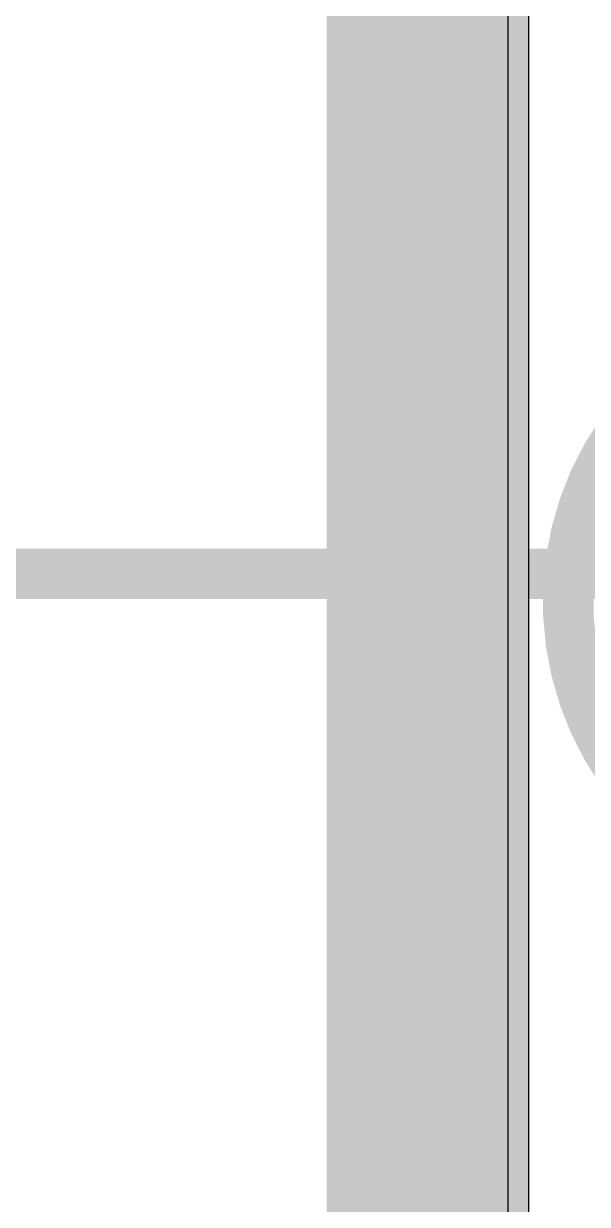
# Model space of a CAD drawing. Header units: millimetres. Extents: x 6.83 to 16.18, y 4.59 to 12.3.
# Drawn here: x 7.0285 to 7.1403, y 6.7177 to 6.9519 of the extents above; entities that cross this region are included whole.
import ezdxf

# ---------------------------------------------------------------- set-up
doc = ezdxf.new("R2010")
doc.units = ezdxf.units.MM
doc.header["$MEASUREMENT"] = 0
for name, color, linetype in [('BottomLayer', 5, 'Continuous'), ('InternalPlane1', 76, 'Continuous'), ('InternalPlane2', 16, 'Continuous'), ('KeepOutLayer', 6, 'Continuous'), ('Mechanical1', 6, 'Continuous'), ('TopLayer', 1, 'Continuous'), ('TopOverlay', 2, 'Continuous')]:
    doc.layers.add(name, color=color, linetype=linetype)

# ---------------------------------------------------------------- blocks, each defined once
blk = doc.blocks.new('SMA_68')
at = {"layer": 'InternalPlane1', "const_width": 0.01}
blk.add_lwpolyline([(-0.04789, -0.23432, -0.315299), (-0.04789, -0.16725)], format="xyb", dxfattribs=at)
at = {"layer": 'InternalPlane2', "const_width": 0.01}
blk.add_lwpolyline([(-0.04789, -0.23432, -0.315299), (-0.04789, -0.16725)], format="xyb", dxfattribs=at)

msp = doc.modelspace()

# ---------------------------------------------------------------- linework, layer by layer
at = {"layer": 'BottomLayer'}
msp.add_line((7.12465, 4.85627), (7.12465, 7.99131), dxfattribs=at)
at = {"layer": 'InternalPlane1'}
msp.add_line((7.12874, 4.86108), (7.12874, 12.25789), dxfattribs=at)
at = {"layer": 'InternalPlane1', "const_width": 0.04}
msp.add_lwpolyline([(7.10864, 4.84098), (7.10864, 12.27799)], dxfattribs=at)
at = {"layer": 'InternalPlane2'}
msp.add_line((7.12874, 4.86108), (7.12874, 12.25789), dxfattribs=at)
at = {"layer": 'InternalPlane2', "const_width": 0.04}
msp.add_lwpolyline([(7.10864, 4.84098), (7.10864, 12.27799)], dxfattribs=at)
at = {"layer": 'KeepOutLayer', "const_width": 0.01}
msp.add_lwpolyline([(7.10936, 4.84067), (7.10936, 12.27767)], dxfattribs=at)
at = {"layer": 'Mechanical1', "const_width": 0.01}
msp.add_lwpolyline([(7.10936, 4.84067), (7.10936, 12.27767)], dxfattribs=at)
at = {"layer": 'TopLayer'}
msp.add_line((7.12465, 5.21029), (7.12465, 7.99131), dxfattribs=at)
at = {"layer": 'TopOverlay', "const_width": 0.01}
for points in [[(7.10936, 6.84274), (7.10936, 7.04174)], [(7.02041, 6.84274), (7.16941, 6.84274)]]:
    msp.add_lwpolyline(points, dxfattribs=at)
at = {"layer": 'TopOverlay', "const_width": 0.005}
msp.add_lwpolyline([(7.10686, 6.84274, 1), (7.11186, 6.84274, 1)], format="xyb", close=True, dxfattribs=at)

# ---------------------------------------------------------------- block references
msp.add_blockref('SMA_68', (7.19497, 7.038))

doc.saveas('drawing.dxf')
